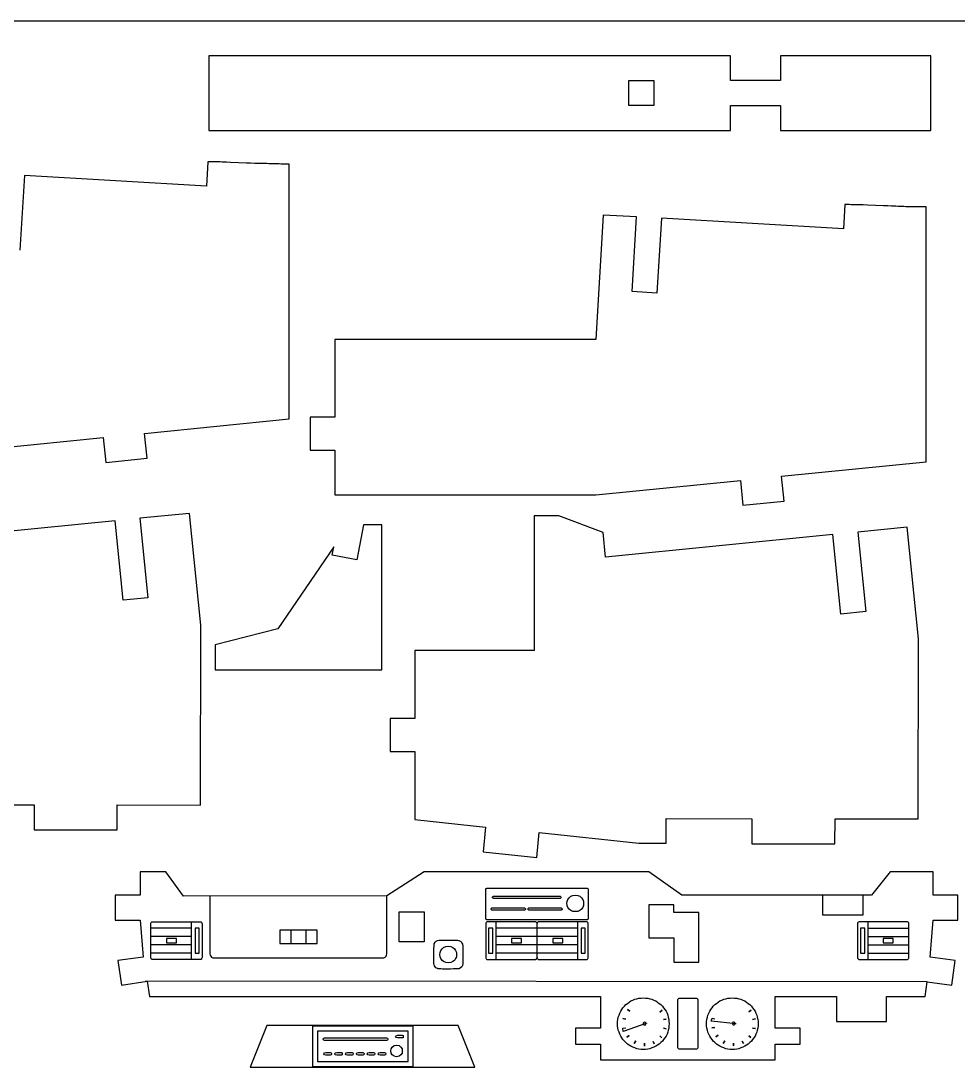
# Model space of a CAD drawing. Extents: x 11 to 591, y 39 to 419.
# Drawn here: x 410.3 to 506, y 122.1 to 229 of the extents above; entities that cross this region are included whole.
import ezdxf

# ---------------------------------------------------------------- set-up
doc = ezdxf.new("R2010")
doc.units = 0
doc.layers.get('0').update_dxf_attribs({"linetype": 'CONTINUOUS'})

msp = doc.modelspace()

# ---------------------------------------------------------------- linework, layer by layer
at = {"color": 5}
msp.add_line((11.215419, 228.955266), (591.140419, 228.955266), dxfattribs=at)
at = {"color": 3}
for p, q in [((482.765419, 225.405266), (429.465419, 225.405266)), ((429.465419, 225.405266), (429.465419, 217.755266)), ((482.765419, 222.855266), (482.765419, 225.405266)), ((487.865419, 225.405266), (487.865419, 222.855266)), ((503.215419, 225.405266), (487.865419, 225.405266)), ((503.215419, 217.755266), (503.215419, 225.405266)), ((487.865419, 222.855266), (482.765419, 222.855266)), ((482.765419, 217.755266), (482.765419, 220.305266)), ((482.765419, 220.305266), (487.865419, 220.305266)), ((487.865419, 220.305266), (487.865419, 217.755266)), ((429.465419, 217.755266), (482.765419, 217.755266)), ((487.865419, 217.755266), (503.215419, 217.755266)), ((429.365419, 214.580266), (429.215419, 212.080266)), ((429.590419, 214.580266), (429.365419, 214.580266)), ((429.790419, 214.580266), (429.590419, 214.580266)), ((429.990419, 214.555266), (429.790419, 214.580266)), ((430.190419, 214.555266), (429.990419, 214.555266)), ((430.415419, 214.555266), (430.190419, 214.555266)), ((430.615419, 214.555266), (430.415419, 214.555266)), ((430.815419, 214.530266), (430.615419, 214.555266)), ((431.240419, 214.530266), (430.815419, 214.530266)), ((431.665419, 214.505266), (431.240419, 214.530266)), ((433.315419, 214.430266), (431.665419, 214.505266)), ((433.715419, 214.430266), (433.315419, 214.430266)), ((434.140419, 214.405266), (433.715419, 214.430266)), ((434.340419, 214.405266), (434.140419, 214.405266)), ((434.565419, 214.405266), (434.340419, 214.405266)), ((434.765419, 214.380266), (434.565419, 214.405266)), ((434.965419, 214.380266), (434.765419, 214.380266)), ((435.190419, 214.380266), (434.965419, 214.380266)), ((435.390419, 214.380266), (435.190419, 214.380266)), ((435.590419, 214.355266), (435.390419, 214.380266)), ((435.790419, 214.355266), (435.590419, 214.355266)), ((436.015419, 214.355266), (435.790419, 214.355266)), ((436.215419, 214.355266), (436.015419, 214.355266)), ((436.415419, 214.355266), (436.215419, 214.355266)), ((436.640419, 214.355266), (436.415419, 214.355266)), ((436.840419, 214.330266), (436.640419, 214.355266)), ((437.040419, 214.330266), (436.840419, 214.330266)), ((437.265419, 214.330266), (437.040419, 214.330266)), ((437.465419, 214.330266), (437.265419, 214.330266)), ((437.665419, 214.330266), (437.465419, 214.330266)), ((437.665419, 188.305266), (437.665419, 214.330266)), ((410.615419, 213.180266), (410.140419, 205.530266)), ((429.215419, 212.080266), (410.615419, 213.180266)), ((494.440419, 210.205266), (494.290419, 207.705266)), ((494.665419, 210.205266), (494.440419, 210.205266)), ((494.865419, 210.205266), (494.665419, 210.205266)), ((495.065419, 210.180266), (494.865419, 210.205266)), ((495.290419, 210.180266), (495.065419, 210.180266)), ((495.490419, 210.180266), (495.290419, 210.180266)), ((495.690419, 210.180266), (495.490419, 210.180266)), ((495.915419, 210.155266), (495.690419, 210.180266)), ((496.315419, 210.155266), (495.915419, 210.155266)), ((496.740419, 210.130266), (496.315419, 210.155266)), ((498.390419, 210.055266), (496.740419, 210.130266)), ((498.815419, 210.055266), (498.390419, 210.055266)), ((499.215419, 210.030266), (498.815419, 210.055266)), ((499.440419, 210.030266), (499.215419, 210.030266)), ((499.640419, 210.030266), (499.440419, 210.030266)), ((499.840419, 210.005266), (499.640419, 210.030266)), ((500.040419, 210.005266), (499.840419, 210.005266)), ((500.265419, 210.005266), (500.040419, 210.005266)), ((500.465419, 210.005266), (500.265419, 210.005266)), ((500.665419, 209.980266), (500.465419, 210.005266)), ((500.890419, 209.980266), (500.665419, 209.980266)), ((501.090419, 209.980266), (500.890419, 209.980266)), ((501.290419, 209.980266), (501.090419, 209.980266)), ((501.515419, 209.980266), (501.290419, 209.980266)), ((501.715419, 209.980266), (501.515419, 209.980266)), ((501.915419, 209.955266), (501.715419, 209.980266)), ((502.115419, 209.955266), (501.915419, 209.955266)), ((502.340419, 209.955266), (502.115419, 209.955266)), ((502.540419, 209.955266), (502.340419, 209.955266)), ((502.740419, 209.955266), (502.540419, 209.955266)), ((502.740419, 183.930266), (502.740419, 209.955266)), ((469.740419, 209.130266), (468.990419, 196.430266)), ((473.140419, 208.955266), (469.740419, 209.130266)), ((472.690419, 201.305266), (473.140419, 208.955266)), ((475.715419, 208.805266), (475.215419, 201.155266)), ((494.290419, 207.705266), (475.715419, 208.805266)), ((475.215419, 201.155266), (472.690419, 201.305266)), ((468.990419, 196.430266), (442.340419, 196.430266)), ((442.340419, 196.430266), (442.340419, 188.480266)), ((422.890419, 186.830266), (437.665419, 188.305266)), ((442.340419, 188.480266), (439.790419, 188.480266)), ((439.790419, 188.480266), (439.790419, 185.105266)), ((403.890419, 184.930266), (418.665419, 186.405266)), ((418.665419, 186.405266), (418.940419, 183.855266)), ((423.140419, 184.280266), (422.890419, 186.830266)), ((439.790419, 185.105266), (442.340419, 185.105266)), ((442.340419, 185.105266), (442.340419, 180.555266)), ((418.940419, 183.855266), (423.140419, 184.280266)), ((487.965419, 182.455266), (502.740419, 183.930266)), ((468.990419, 180.555266), (483.765419, 182.030266)), ((483.765419, 182.030266), (484.015419, 179.480266)), ((488.240419, 179.905266), (487.965419, 182.455266)), ((442.340419, 180.555266), (468.990419, 180.555266)), ((484.015419, 179.480266), (488.240419, 179.905266)), ((427.490419, 178.655266), (422.415419, 178.155266)), ((428.640419, 167.255266), (427.490419, 178.655266)), ((419.890419, 177.905266), (396.665419, 175.580266)), ((420.690419, 169.780266), (419.890419, 177.905266)), ((422.415419, 178.155266), (423.215419, 170.030266)), ((445.240419, 177.480266), (444.590419, 173.905266)), ((447.115419, 177.480266), (445.240419, 177.480266)), ((447.115419, 162.680266), (447.115419, 177.480266)), ((465.214243, 178.423488), (462.689243, 178.423488)), ((462.689243, 178.423488), (462.689243, 164.648488)), ((469.739243, 176.698488), (465.214243, 178.423488)), ((469.989243, 174.173488), (469.739243, 176.698488)), ((493.214243, 176.498488), (469.989243, 174.173488)), ((494.014243, 168.373488), (493.214243, 176.498488)), ((500.814243, 177.248488), (495.764243, 176.748488)), ((495.764243, 176.748488), (496.564243, 168.623488)), ((501.964243, 165.848488), (500.814243, 177.248488)), ((442.240419, 175.230266), (436.490419, 166.880266)), ((442.065419, 174.380266), (442.240419, 175.230266)), ((444.590419, 173.905266), (442.065419, 174.380266)), ((423.215419, 170.030266), (420.690419, 169.780266)), ((496.564243, 168.623488), (494.014243, 168.373488)), ((428.590419, 148.855266), (428.640419, 167.255266)), ((436.490419, 166.880266), (430.115419, 165.230266)), ((501.939243, 147.448488), (501.964243, 165.848488)), ((430.115419, 165.230266), (430.115419, 162.680266)), ((462.689243, 164.648488), (450.514243, 164.648488)), ((450.514243, 164.648488), (450.514243, 157.723488)), ((430.115419, 162.680266), (447.115419, 162.680266)), ((450.514243, 157.723488), (447.964243, 157.723488)), ((447.964243, 157.723488), (447.964243, 154.323488)), ((447.964243, 154.323488), (450.514243, 154.323488)), ((450.514243, 154.323488), (450.514243, 147.398488)), ((402.815419, 148.930266), (411.590419, 148.880266)), ((411.590419, 148.880266), (411.590419, 146.330266)), ((420.090419, 146.330266), (420.090419, 148.880266)), ((420.090419, 148.880266), (428.590419, 148.855266)), ((476.164243, 144.973488), (476.164243, 147.498488)), ((476.164243, 147.498488), (484.939243, 147.473488)), ((484.939243, 147.473488), (484.914243, 144.923488)), ((450.514243, 147.398488), (457.714243, 146.623488)), ((457.714243, 146.623488), (457.464243, 144.098488)), ((493.414243, 144.898488), (493.439243, 147.448488)), ((493.439243, 147.448488), (501.939243, 147.448488)), ((411.590419, 146.330266), (420.090419, 146.330266)), ((462.964243, 143.498488), (463.214243, 146.048488)), ((463.214243, 146.048488), (473.389243, 144.973488)), ((473.389243, 144.973488), (476.164243, 144.973488)), ((484.914243, 144.923488), (493.414243, 144.898488)), ((457.464243, 144.098488), (462.964243, 143.498488)), ((425.065419, 142.055266), (422.440419, 142.055266)), ((422.440419, 142.055266), (422.440419, 139.655266)), ((426.865419, 139.555266), (425.065419, 142.055266)), ((451.465419, 142.055266), (447.640419, 139.580266)), ((474.415419, 142.055266), (451.465419, 142.055266)), ((477.790419, 139.680266), (474.415419, 142.055266)), ((499.065419, 142.055266), (497.165419, 139.680266)), ((503.440419, 142.055266), (499.065419, 142.055266)), ((503.440419, 139.655266), (503.440419, 142.055266)), ((422.440419, 139.655266), (419.890419, 139.655266)), ((419.890419, 139.655266), (419.890419, 137.105266)), ((447.640419, 139.580266), (426.865419, 139.555266)), ((497.165419, 139.680266), (477.790419, 139.680266)), ((505.990419, 139.655266), (503.440419, 139.655266)), ((505.990419, 137.105266), (505.990419, 139.655266)), ((419.890419, 137.105266), (422.440419, 137.105266)), ((422.440419, 137.105266), (422.740419, 133.330266)), ((503.165419, 133.330266), (503.440419, 137.105266)), ((503.440419, 137.105266), (505.990419, 137.105266)), ((422.740419, 133.330266), (420.165419, 133.005266)), ((420.165419, 133.005266), (420.515419, 130.455266)), ((505.690419, 133.005266), (503.165419, 133.330266)), ((505.365419, 130.455266), (505.690419, 133.005266)), ((420.515419, 130.455266), (423.140419, 130.880266)), ((423.140419, 130.880266), (423.390419, 129.305266)), ((502.640419, 129.305266), (502.840419, 130.805266)), ((502.840419, 130.805266), (505.365419, 130.455266)), ((423.390419, 129.305266), (469.465419, 129.305266)), ((469.465419, 129.305266), (469.465419, 126.080266)), ((487.315419, 126.080266), (487.315419, 129.305266)), ((487.315419, 129.305266), (493.590419, 129.305266)), ((493.590419, 129.305266), (493.590419, 126.755266)), ((498.690419, 126.755266), (498.690419, 129.305266)), ((498.690419, 129.305266), (502.640419, 129.305266)), ((493.590419, 126.755266), (498.690419, 126.755266)), ((469.465419, 126.080266), (466.915419, 126.080266)), ((466.915419, 126.080266), (466.915419, 124.455266)), ((489.865419, 126.080266), (487.315419, 126.080266)), ((489.865419, 124.455266), (489.865419, 126.080266)), ((466.915419, 124.455266), (469.465419, 124.455266)), ((469.465419, 124.455266), (469.465419, 122.855266)), ((487.315419, 122.855266), (487.315419, 124.455266)), ((487.315419, 124.455266), (489.865419, 124.455266)), ((469.465419, 122.855266), (487.315419, 122.855266))]:
    msp.add_line(p, q, dxfattribs=at)
at = {"color": 7}
for p, q in [((472.365419, 222.855266), (474.915419, 222.855266)), ((472.365419, 220.305266), (472.365419, 222.855266)), ((474.915419, 222.855266), (474.915419, 220.305266)), ((474.915419, 220.305266), (472.365419, 220.305266)), ((448.915419, 134.880266), (448.915419, 137.955266)), ((448.915419, 137.955266), (451.465419, 137.955266)), ((451.465419, 137.955266), (451.465419, 134.880266)), ((474.415419, 138.680266), (474.415419, 135.305266)), ((476.965419, 138.680266), (474.415419, 138.680266)), ((476.965419, 137.905266), (476.965419, 138.680266)), ((479.515419, 137.905266), (476.965419, 137.905266)), ((479.515419, 132.805266), (479.515419, 137.905266)), ((451.465419, 134.880266), (448.915419, 134.880266)), ((474.415419, 135.305266), (476.965419, 135.305266)), ((476.965419, 135.305266), (476.965419, 132.805266)), ((476.965419, 132.805266), (479.515419, 132.805266)), ((435.390419, 126.355266), (433.690419, 122.105266)), ((454.940419, 126.355266), (435.390419, 126.355266)), ((456.640419, 122.105266), (454.940419, 126.355266)), ((433.690419, 122.105266), (456.640419, 122.105266))]:
    msp.add_line(p, q, dxfattribs=at)
at = {"color": 1}
for p, q in [((457.740419, 140.280266), (457.765419, 140.330266)), ((457.740419, 140.255266), (457.740419, 140.280266)), ((457.740419, 137.280266), (457.740419, 140.255266)), ((457.765419, 140.330266), (457.815419, 140.355266)), ((457.815419, 140.355266), (457.840419, 140.380266)), ((457.840419, 140.380266), (457.890419, 140.380266)), ((457.890419, 140.380266), (468.065419, 140.380266)), ((468.065419, 140.380266), (468.115419, 140.380266)), ((468.115419, 140.380266), (468.165419, 140.355266)), ((468.165419, 140.355266), (468.190419, 140.330266)), ((468.190419, 140.330266), (468.215419, 140.280266)), ((468.215419, 140.280266), (468.215419, 140.255266)), ((468.215419, 140.255266), (468.215419, 137.280266)), ((429.565419, 139.555266), (429.565419, 133.680266)), ((447.640419, 133.680266), (447.640419, 139.555266)), ((458.440419, 139.480266), (458.465419, 139.505266)), ((458.440419, 139.455266), (458.440419, 139.480266)), ((458.440419, 139.405266), (458.440419, 139.455266)), ((458.465419, 139.380266), (458.440419, 139.405266)), ((458.465419, 139.505266), (458.490419, 139.530266)), ((458.490419, 139.355266), (458.465419, 139.380266)), ((458.490419, 139.530266), (458.515419, 139.555266)), ((458.515419, 139.330266), (458.490419, 139.355266)), ((458.515419, 139.555266), (458.540419, 139.555266)), ((458.540419, 139.330266), (458.515419, 139.330266)), ((458.540419, 139.555266), (465.290419, 139.555266)), ((465.290419, 139.330266), (458.540419, 139.330266)), ((465.290419, 139.555266), (465.340419, 139.555266)), ((465.340419, 139.330266), (465.290419, 139.330266)), ((465.340419, 139.555266), (465.365419, 139.530266)), ((465.365419, 139.355266), (465.340419, 139.330266)), ((465.365419, 139.530266), (465.390419, 139.505266)), ((465.390419, 139.380266), (465.365419, 139.355266)), ((465.390419, 139.505266), (465.415419, 139.480266)), ((465.415419, 139.405266), (465.390419, 139.380266)), ((465.415419, 139.480266), (465.415419, 139.455266)), ((465.415419, 139.455266), (465.415419, 139.405266)), ((466.040419, 138.830266), (466.065419, 139.030266)), ((466.065419, 139.030266), (466.140419, 139.230266)), ((466.140419, 139.230266), (466.265419, 139.405266)), ((466.265419, 139.405266), (466.440419, 139.555266)), ((466.440419, 139.555266), (466.640419, 139.630266)), ((466.640419, 139.630266), (466.890419, 139.680266)), ((466.890419, 139.680266), (467.165419, 139.630266)), ((467.165419, 139.630266), (467.365419, 139.555266)), ((467.365419, 139.555266), (467.540419, 139.405266)), ((467.540419, 139.405266), (467.665419, 139.230266)), ((467.665419, 139.230266), (467.715419, 139.030266)), ((467.715419, 139.030266), (467.740419, 138.830266)), ((492.140419, 139.680266), (492.140419, 137.655266)), ((496.315419, 137.655266), (496.315419, 139.680266)), ((458.290419, 138.280266), (458.315419, 138.305266)), ((458.290419, 138.230266), (458.290419, 138.280266)), ((458.290419, 138.205266), (458.290419, 138.230266)), ((458.315419, 138.180266), (458.290419, 138.205266)), ((458.315419, 138.305266), (458.340419, 138.330266)), ((458.340419, 138.155266), (458.315419, 138.180266)), ((458.340419, 138.330266), (458.365419, 138.355266)), ((458.365419, 138.130266), (458.340419, 138.155266)), ((458.365419, 138.355266), (458.415419, 138.355266)), ((458.415419, 138.130266), (458.365419, 138.130266)), ((458.415419, 138.355266), (461.665419, 138.355266)), ((461.665419, 138.130266), (458.415419, 138.130266)), ((461.665419, 138.355266), (461.715419, 138.355266)), ((461.715419, 138.130266), (461.665419, 138.130266)), ((461.715419, 138.355266), (461.740419, 138.330266)), ((461.740419, 138.155266), (461.715419, 138.130266)), ((461.740419, 138.330266), (461.765419, 138.305266)), ((461.765419, 138.180266), (461.740419, 138.155266)), ((461.765419, 138.305266), (461.790419, 138.280266)), ((461.790419, 138.205266), (461.765419, 138.180266)), ((461.790419, 138.280266), (461.790419, 138.230266)), ((461.790419, 138.230266), (461.790419, 138.205266)), ((462.065419, 138.280266), (462.090419, 138.305266)), ((462.065419, 138.230266), (462.065419, 138.280266)), ((462.065419, 138.205266), (462.065419, 138.230266)), ((462.090419, 138.180266), (462.065419, 138.205266)), ((462.090419, 138.305266), (462.115419, 138.330266)), ((462.115419, 138.155266), (462.090419, 138.180266)), ((462.115419, 138.330266), (462.140419, 138.355266)), ((462.140419, 138.130266), (462.115419, 138.155266)), ((462.140419, 138.355266), (462.165419, 138.355266)), ((462.165419, 138.130266), (462.140419, 138.130266)), ((462.165419, 138.355266), (465.440419, 138.355266)), ((465.440419, 138.130266), (462.165419, 138.130266)), ((465.440419, 138.355266), (465.465419, 138.355266)), ((465.465419, 138.130266), (465.440419, 138.130266)), ((465.465419, 138.355266), (465.490419, 138.330266)), ((465.490419, 138.155266), (465.465419, 138.130266)), ((465.490419, 138.330266), (465.515419, 138.305266)), ((465.515419, 138.180266), (465.490419, 138.155266)), ((465.515419, 138.305266), (465.540419, 138.280266)), ((465.540419, 138.205266), (465.515419, 138.180266)), ((465.540419, 138.280266), (465.540419, 138.230266)), ((465.540419, 138.230266), (465.540419, 138.205266)), ((466.065419, 138.605266), (466.040419, 138.830266)), ((466.140419, 138.405266), (466.065419, 138.605266)), ((466.265419, 138.230266), (466.140419, 138.405266)), ((466.440419, 138.105266), (466.265419, 138.230266)), ((466.640419, 138.005266), (466.440419, 138.105266)), ((466.890419, 137.980266), (466.640419, 138.005266)), ((467.165419, 138.005266), (466.890419, 137.980266)), ((467.365419, 138.105266), (467.165419, 138.005266)), ((467.540419, 138.230266), (467.365419, 138.105266)), ((467.665419, 138.405266), (467.540419, 138.230266)), ((467.715419, 138.605266), (467.665419, 138.405266)), ((467.740419, 138.830266), (467.715419, 138.605266)), ((423.515419, 136.755266), (423.540419, 136.805266)), ((423.540419, 136.805266), (423.565419, 136.855266)), ((423.565419, 136.855266), (423.590419, 136.905266)), ((423.590419, 136.905266), (423.640419, 136.930266)), ((423.640419, 136.930266), (423.690419, 136.930266)), ((423.690419, 136.930266), (428.590419, 136.930266)), ((427.690419, 133.105266), (427.690419, 136.930266)), ((428.590419, 136.930266), (428.640419, 136.930266)), ((428.640419, 136.930266), (428.690419, 136.905266)), ((428.690419, 136.905266), (428.715419, 136.855266)), ((428.715419, 136.855266), (428.740419, 136.805266)), ((428.740419, 136.805266), (428.765419, 136.755266)), ((457.740419, 137.255266), (457.740419, 137.280266)), ((457.765419, 137.205266), (457.740419, 137.255266)), ((457.765419, 136.805266), (457.740419, 136.755266)), ((457.815419, 137.180266), (457.765419, 137.205266)), ((457.790419, 136.855266), (457.765419, 136.805266)), ((457.815419, 136.905266), (457.790419, 136.855266)), ((457.840419, 137.155266), (457.815419, 137.180266)), ((457.865419, 136.930266), (457.815419, 136.905266)), ((457.890419, 137.155266), (457.840419, 137.155266)), ((457.915419, 136.930266), (457.865419, 136.930266)), ((468.065419, 137.155266), (457.890419, 137.155266)), ((462.815419, 136.930266), (457.915419, 136.930266)), ((458.815419, 133.105266), (458.815419, 136.930266)), ((462.865419, 136.930266), (462.815419, 136.930266)), ((462.915419, 136.905266), (462.865419, 136.930266)), ((462.940419, 136.855266), (462.915419, 136.905266)), ((462.965419, 136.805266), (462.940419, 136.855266)), ((462.990419, 136.755266), (462.965419, 136.805266)), ((463.015419, 136.855266), (462.990419, 136.805266)), ((462.990419, 136.805266), (462.990419, 136.755266)), ((463.065419, 136.905266), (463.015419, 136.855266)), ((463.115419, 136.930266), (463.065419, 136.905266)), ((463.165419, 136.930266), (463.115419, 136.930266)), ((468.040419, 136.930266), (463.165419, 136.930266)), ((467.140419, 133.105266), (467.140419, 136.930266)), ((468.090419, 136.930266), (468.040419, 136.930266)), ((468.115419, 137.155266), (468.065419, 137.155266)), ((468.140419, 136.905266), (468.090419, 136.930266)), ((468.165419, 137.180266), (468.115419, 137.155266)), ((468.190419, 136.855266), (468.140419, 136.905266)), ((468.190419, 137.205266), (468.165419, 137.180266)), ((468.215419, 137.255266), (468.190419, 137.205266)), ((468.215419, 136.805266), (468.190419, 136.855266)), ((468.215419, 137.280266), (468.215419, 137.255266)), ((468.215419, 136.755266), (468.215419, 136.805266)), ((492.140419, 137.655266), (496.315419, 137.655266)), ((495.765419, 136.855266), (495.740419, 136.805266)), ((495.740419, 136.805266), (495.740419, 136.755266)), ((495.815419, 136.905266), (495.765419, 136.855266)), ((495.865419, 136.930266), (495.815419, 136.905266)), ((495.915419, 136.930266), (495.865419, 136.930266)), ((500.790419, 136.930266), (495.915419, 136.930266)), ((496.815419, 133.105266), (496.815419, 136.930266)), ((500.840419, 136.930266), (500.790419, 136.930266)), ((500.890419, 136.905266), (500.840419, 136.930266)), ((500.940419, 136.855266), (500.890419, 136.905266)), ((500.965419, 136.805266), (500.940419, 136.855266)), ((500.965419, 136.755266), (500.965419, 136.805266)), ((423.515419, 133.280266), (423.515419, 136.755266)), ((427.690419, 136.305266), (423.590419, 136.305266)), ((428.465419, 136.305266), (428.040419, 136.305266)), ((428.040419, 136.305266), (428.040419, 133.755266)), ((428.465419, 133.755266), (428.465419, 136.305266)), ((428.765419, 136.755266), (428.765419, 133.280266)), ((440.515419, 136.080266), (436.690419, 136.080266)), ((436.690419, 136.080266), (436.690419, 134.730266)), ((439.390419, 136.080266), (437.815419, 136.080266)), ((437.815419, 136.080266), (437.815419, 134.730266)), ((439.390419, 134.730266), (439.390419, 136.080266)), ((440.515419, 134.730266), (440.515419, 136.080266)), ((457.740419, 136.755266), (457.740419, 133.280266)), ((458.465419, 136.305266), (458.040419, 136.305266)), ((458.040419, 136.305266), (458.040419, 133.755266)), ((458.465419, 133.755266), (458.465419, 136.305266)), ((467.140419, 136.305266), (458.890419, 136.305266)), ((462.990419, 133.280266), (462.990419, 136.755266)), ((467.915419, 136.305266), (467.490419, 136.305266)), ((467.490419, 136.305266), (467.490419, 133.755266)), ((467.915419, 133.755266), (467.915419, 136.305266)), ((468.215419, 133.280266), (468.215419, 136.755266)), ((495.740419, 136.755266), (495.740419, 133.280266)), ((496.465419, 136.305266), (496.040419, 136.305266)), ((496.040419, 136.305266), (496.040419, 133.755266)), ((496.465419, 133.755266), (496.465419, 136.305266)), ((496.815419, 136.305266), (500.915419, 136.305266)), ((500.965419, 133.280266), (500.965419, 136.755266)), ((427.690419, 135.455266), (423.590419, 135.455266)), ((426.140419, 135.230266), (425.115419, 135.230266)), ((425.115419, 135.230266), (425.115419, 134.805266)), ((425.115419, 134.805266), (426.140419, 134.805266)), ((426.140419, 134.805266), (426.140419, 135.230266)), ((436.690419, 134.730266), (440.515419, 134.730266)), ((437.815419, 134.730266), (439.390419, 134.730266)), ((452.465419, 134.530266), (452.490419, 134.705266)), ((452.490419, 134.705266), (452.565419, 134.855266)), ((452.565419, 134.855266), (452.665419, 134.955266)), ((452.665419, 134.955266), (452.815419, 135.030266)), ((452.815419, 135.030266), (452.990419, 135.080266)), ((452.990419, 135.080266), (453.365419, 135.080266)), ((453.365419, 135.080266), (453.715419, 135.080266)), ((453.715419, 135.080266), (454.015419, 135.080266)), ((454.015419, 135.080266), (454.265419, 135.080266)), ((454.265419, 135.080266), (454.490419, 135.080266)), ((454.490419, 135.080266), (454.690419, 135.080266)), ((454.690419, 135.080266), (454.865419, 135.055266)), ((454.865419, 135.055266), (454.990419, 135.030266)), ((454.990419, 135.030266), (455.115419, 134.980266)), ((455.115419, 134.980266), (455.215419, 134.930266)), ((455.215419, 134.930266), (455.265419, 134.855266)), ((455.265419, 134.855266), (455.315419, 134.755266)), ((455.315419, 134.755266), (455.365419, 134.655266)), ((455.365419, 134.655266), (455.390419, 134.505266)), ((467.140419, 135.455266), (458.890419, 135.455266)), ((461.390419, 135.230266), (460.365419, 135.230266)), ((460.365419, 135.230266), (460.365419, 134.805266)), ((460.365419, 134.805266), (461.390419, 134.805266)), ((461.390419, 134.805266), (461.390419, 135.230266)), ((465.615419, 135.230266), (464.590419, 135.230266)), ((464.590419, 135.230266), (464.590419, 134.805266)), ((464.590419, 134.805266), (465.615419, 134.805266)), ((465.615419, 134.805266), (465.615419, 135.230266)), ((496.815419, 135.455266), (500.915419, 135.455266)), ((499.365419, 135.230266), (498.340419, 135.230266)), ((498.340419, 135.230266), (498.340419, 134.805266)), ((498.340419, 134.805266), (499.365419, 134.805266)), ((499.365419, 134.805266), (499.365419, 135.230266)), ((427.690419, 134.605266), (423.590419, 134.605266)), ((427.690419, 133.755266), (423.590419, 133.755266)), ((428.040419, 133.755266), (428.465419, 133.755266)), ((429.565419, 133.680266), (429.590419, 133.530266)), ((447.615419, 133.530266), (447.640419, 133.680266)), ((452.440419, 134.155266), (452.465419, 134.530266)), ((452.440419, 133.830266), (452.440419, 134.155266)), ((452.440419, 133.530266), (452.440419, 133.830266)), ((453.065419, 133.605266), (453.090419, 133.805266)), ((453.090419, 133.380266), (453.065419, 133.605266)), ((453.090419, 133.805266), (453.165419, 134.005266)), ((453.165419, 134.005266), (453.290419, 134.180266)), ((453.290419, 134.180266), (453.440419, 134.330266)), ((453.440419, 134.330266), (453.665419, 134.405266)), ((453.665419, 134.405266), (453.915419, 134.455266)), ((453.915419, 134.455266), (454.190419, 134.405266)), ((454.190419, 134.405266), (454.390419, 134.330266)), ((454.390419, 134.330266), (454.565419, 134.180266)), ((454.565419, 134.180266), (454.665419, 134.005266)), ((454.665419, 134.005266), (454.740419, 133.805266)), ((454.740419, 133.805266), (454.765419, 133.605266)), ((454.765419, 133.605266), (454.740419, 133.380266)), ((455.390419, 134.505266), (455.390419, 134.330266)), ((455.390419, 134.330266), (455.415419, 134.155266)), ((455.415419, 133.930266), (455.390419, 133.655266)), ((455.390419, 133.655266), (455.390419, 133.355266)), ((455.415419, 134.155266), (455.415419, 133.930266)), ((458.040419, 133.755266), (458.465419, 133.755266)), ((467.140419, 134.605266), (458.890419, 134.605266)), ((467.140419, 133.755266), (458.890419, 133.755266)), ((467.490419, 133.755266), (467.915419, 133.755266)), ((496.040419, 133.755266), (496.465419, 133.755266)), ((496.815419, 134.605266), (500.915419, 134.605266)), ((496.815419, 133.755266), (500.915419, 133.755266)), ((423.540419, 133.230266), (423.515419, 133.280266)), ((423.565419, 133.180266), (423.540419, 133.230266)), ((423.590419, 133.130266), (423.565419, 133.180266)), ((423.640419, 133.105266), (423.590419, 133.130266)), ((423.690419, 133.105266), (423.640419, 133.105266)), ((428.590419, 133.105266), (423.690419, 133.105266)), ((428.640419, 133.105266), (428.590419, 133.105266)), ((428.690419, 133.130266), (428.640419, 133.105266)), ((428.715419, 133.180266), (428.690419, 133.130266)), ((428.740419, 133.230266), (428.715419, 133.180266)), ((428.765419, 133.280266), (428.740419, 133.230266)), ((429.590419, 133.530266), (429.665419, 133.430266)), ((429.665419, 133.430266), (429.740419, 133.330266)), ((429.740419, 133.330266), (429.865419, 133.255266)), ((429.865419, 133.255266), (429.990419, 133.255266)), ((429.990419, 133.255266), (447.215419, 133.255266)), ((447.215419, 133.255266), (447.340419, 133.255266)), ((447.340419, 133.255266), (447.465419, 133.330266)), ((447.465419, 133.330266), (447.565419, 133.430266)), ((447.565419, 133.430266), (447.615419, 133.530266)), ((452.440419, 133.280266), (452.440419, 133.530266)), ((452.440419, 133.055266), (452.440419, 133.280266)), ((452.440419, 132.855266), (452.440419, 133.055266)), ((452.440419, 132.680266), (452.440419, 132.855266)), ((452.465419, 132.555266), (452.440419, 132.680266)), ((452.515419, 132.430266), (452.465419, 132.555266)), ((453.165419, 133.180266), (453.090419, 133.380266)), ((453.290419, 133.005266), (453.165419, 133.180266)), ((453.440419, 132.880266), (453.290419, 133.005266)), ((453.665419, 132.780266), (453.440419, 132.880266)), ((453.915419, 132.755266), (453.665419, 132.780266)), ((454.190419, 132.780266), (453.915419, 132.755266)), ((454.390419, 132.880266), (454.190419, 132.780266)), ((454.565419, 133.005266), (454.390419, 132.880266)), ((454.665419, 133.180266), (454.565419, 133.005266)), ((454.740419, 133.380266), (454.665419, 133.180266)), ((455.390419, 132.655266), (455.365419, 132.480266)), ((455.390419, 133.355266), (455.390419, 133.030266)), ((455.390419, 133.030266), (455.390419, 132.655266)), ((457.740419, 133.280266), (457.765419, 133.230266)), ((457.765419, 133.230266), (457.790419, 133.180266)), ((457.790419, 133.180266), (457.815419, 133.130266)), ((457.815419, 133.130266), (457.865419, 133.105266)), ((457.865419, 133.105266), (457.915419, 133.105266)), ((457.915419, 133.105266), (462.815419, 133.105266)), ((462.815419, 133.105266), (462.865419, 133.105266)), ((462.865419, 133.105266), (462.915419, 133.130266)), ((462.915419, 133.130266), (462.940419, 133.180266)), ((462.940419, 133.180266), (462.965419, 133.230266)), ((462.965419, 133.230266), (462.990419, 133.280266)), ((462.990419, 133.280266), (462.990419, 133.230266)), ((462.990419, 133.230266), (463.015419, 133.180266)), ((463.015419, 133.180266), (463.065419, 133.130266)), ((463.065419, 133.130266), (463.115419, 133.105266)), ((463.115419, 133.105266), (463.165419, 133.105266)), ((463.165419, 133.105266), (468.040419, 133.105266)), ((468.040419, 133.105266), (468.090419, 133.105266)), ((468.090419, 133.105266), (468.140419, 133.130266)), ((468.140419, 133.130266), (468.190419, 133.180266)), ((468.190419, 133.180266), (468.215419, 133.230266)), ((468.215419, 133.230266), (468.215419, 133.280266)), ((495.740419, 133.280266), (495.740419, 133.230266)), ((495.740419, 133.230266), (495.765419, 133.180266)), ((495.765419, 133.180266), (495.815419, 133.130266)), ((495.815419, 133.130266), (495.865419, 133.105266)), ((495.865419, 133.105266), (495.915419, 133.105266)), ((495.915419, 133.105266), (500.790419, 133.105266)), ((500.790419, 133.105266), (500.840419, 133.105266)), ((500.840419, 133.105266), (500.890419, 133.130266)), ((500.890419, 133.130266), (500.940419, 133.180266)), ((500.940419, 133.180266), (500.965419, 133.230266)), ((500.965419, 133.230266), (500.965419, 133.280266)), ((452.565419, 132.330266), (452.515419, 132.430266)), ((452.640419, 132.255266), (452.565419, 132.330266)), ((452.740419, 132.205266), (452.640419, 132.255266)), ((452.840419, 132.155266), (452.740419, 132.205266)), ((452.990419, 132.130266), (452.840419, 132.155266)), ((453.140419, 132.130266), (452.990419, 132.130266)), ((453.340419, 132.105266), (453.140419, 132.130266)), ((453.565419, 132.105266), (453.340419, 132.105266)), ((453.840419, 132.105266), (453.565419, 132.105266)), ((454.140419, 132.105266), (453.840419, 132.105266)), ((454.465419, 132.130266), (454.140419, 132.105266)), ((454.840419, 132.130266), (454.465419, 132.130266)), ((455.015419, 132.155266), (454.840419, 132.130266)), ((455.165419, 132.230266), (455.015419, 132.155266)), ((455.290419, 132.330266), (455.165419, 132.230266)), ((455.365419, 132.480266), (455.290419, 132.330266)), ((502.840419, 130.805266), (422.965419, 130.880266)), ((471.765419, 128.155266), (471.915419, 128.330266)), ((471.915419, 128.330266), (472.065419, 128.480266)), ((472.065419, 128.480266), (472.215419, 128.605266)), ((472.215419, 128.605266), (472.390419, 128.730266)), ((472.390419, 128.730266), (472.565419, 128.855266)), ((472.565419, 128.855266), (472.765419, 128.955266)), ((472.765419, 128.955266), (472.965419, 129.030266)), ((472.965419, 129.030266), (473.190419, 129.080266)), ((473.190419, 129.080266), (473.390419, 129.130266)), ((473.390419, 129.130266), (473.615419, 129.155266)), ((473.615419, 129.155266), (473.840419, 129.180266)), ((473.840419, 129.180266), (474.065419, 129.155266)), ((474.065419, 129.155266), (474.290419, 129.130266)), ((474.290419, 129.130266), (474.515419, 129.080266)), ((474.515419, 129.080266), (474.715419, 129.030266)), ((474.715419, 129.030266), (474.915419, 128.955266)), ((474.915419, 128.955266), (475.115419, 128.855266)), ((475.115419, 128.855266), (475.290419, 128.730266)), ((475.290419, 128.730266), (475.465419, 128.605266)), ((475.465419, 128.605266), (475.640419, 128.480266)), ((475.640419, 128.480266), (475.790419, 128.330266)), ((475.790419, 128.330266), (475.915419, 128.155266)), ((477.365419, 129.005266), (477.390419, 129.055266)), ((477.365419, 128.930266), (477.365419, 129.005266)), ((477.365419, 124.130266), (477.365419, 128.930266)), ((477.390419, 129.055266), (477.440419, 129.105266)), ((477.440419, 129.105266), (477.490419, 129.130266)), ((477.490419, 129.130266), (477.565419, 129.155266)), ((477.565419, 129.155266), (479.215419, 129.155266)), ((479.215419, 129.155266), (479.290419, 129.130266)), ((479.290419, 129.130266), (479.340419, 129.105266)), ((479.340419, 129.105266), (479.390419, 129.055266)), ((479.390419, 129.055266), (479.415419, 129.005266)), ((479.415419, 129.005266), (479.415419, 128.930266)), ((479.415419, 128.930266), (479.415419, 124.130266)), ((480.865419, 128.155266), (480.990419, 128.330266)), ((480.990419, 128.330266), (481.165419, 128.480266)), ((481.165419, 128.480266), (481.315419, 128.605266)), ((481.315419, 128.605266), (481.490419, 128.730266)), ((481.490419, 128.730266), (481.665419, 128.855266)), ((481.665419, 128.855266), (481.865419, 128.955266)), ((481.865419, 128.955266), (482.065419, 129.030266)), ((482.065419, 129.030266), (482.265419, 129.080266)), ((482.265419, 129.080266), (482.490419, 129.130266)), ((482.490419, 129.130266), (482.715419, 129.155266)), ((482.715419, 129.155266), (482.940419, 129.180266)), ((482.940419, 129.180266), (483.165419, 129.155266)), ((483.165419, 129.155266), (483.390419, 129.130266)), ((483.390419, 129.130266), (483.615419, 129.080266)), ((483.615419, 129.080266), (483.815419, 129.030266)), ((483.815419, 129.030266), (484.015419, 128.955266)), ((484.015419, 128.955266), (484.215419, 128.855266)), ((484.215419, 128.855266), (484.390419, 128.730266)), ((484.390419, 128.730266), (484.565419, 128.605266)), ((484.565419, 128.605266), (484.740419, 128.480266)), ((484.740419, 128.480266), (484.890419, 128.330266)), ((484.890419, 128.330266), (485.015419, 128.155266)), ((471.240419, 126.980266), (471.290419, 127.205266)), ((471.290419, 127.205266), (471.365419, 127.405266)), ((471.365419, 127.405266), (471.440419, 127.605266)), ((471.440419, 127.605266), (471.540419, 127.805266)), ((471.540419, 127.805266), (471.640419, 127.980266)), ((471.640419, 127.980266), (471.765419, 128.155266)), ((472.465419, 127.805266), (472.240419, 127.980266)), ((472.240419, 127.980266), (472.465419, 127.805266)), ((475.540419, 127.730266), (475.765419, 127.930266)), ((475.765419, 127.930266), (475.540419, 127.730266)), ((475.915419, 128.155266), (476.040419, 127.980266)), ((476.040419, 127.980266), (476.165419, 127.805266)), ((476.165419, 127.805266), (476.265419, 127.605266)), ((476.265419, 127.605266), (476.340419, 127.405266)), ((476.340419, 127.405266), (476.390419, 127.205266)), ((476.390419, 127.205266), (476.440419, 126.980266)), ((480.340419, 126.980266), (480.390419, 127.205266)), ((480.390419, 127.205266), (480.440419, 127.405266)), ((480.440419, 127.405266), (480.540419, 127.605266)), ((480.540419, 127.605266), (480.640419, 127.805266)), ((480.640419, 127.805266), (480.740419, 127.980266)), ((480.740419, 127.980266), (480.865419, 128.155266)), ((484.640419, 127.755266), (484.865419, 127.930266)), ((484.865419, 127.930266), (484.640419, 127.755266)), ((485.015419, 128.155266), (485.140419, 127.980266)), ((485.140419, 127.980266), (485.265419, 127.805266)), ((485.265419, 127.805266), (485.340419, 127.605266)), ((485.340419, 127.605266), (485.440419, 127.405266)), ((485.440419, 127.405266), (485.490419, 127.205266)), ((485.490419, 127.205266), (485.540419, 126.980266)), ((450.315419, 126.280266), (440.040419, 126.280266)), ((440.040419, 126.280266), (440.040419, 122.180266)), ((450.315419, 122.180266), (450.315419, 126.280266)), ((471.215419, 126.755266), (471.240419, 126.980266)), ((471.215419, 126.530266), (471.215419, 126.755266)), ((471.215419, 126.305266), (471.215419, 126.530266)), ((471.240419, 126.080266), (471.215419, 126.305266)), ((471.740419, 126.080266), (472.040419, 126.130266)), ((472.065419, 127.005266), (471.765419, 127.080266)), ((471.765419, 127.080266), (472.065419, 127.005266)), ((474.190419, 126.605266), (471.790419, 125.755266)), ((473.890419, 126.655266), (473.840419, 126.580266)), ((473.840419, 126.580266), (473.840419, 126.480266)), ((473.840419, 126.480266), (473.890419, 126.405266)), ((473.965419, 126.680266), (473.890419, 126.655266)), ((473.890419, 126.405266), (473.965419, 126.380266)), ((474.065419, 126.655266), (473.965419, 126.680266)), ((473.965419, 126.380266), (474.065419, 126.405266)), ((474.115419, 126.580266), (474.065419, 126.655266)), ((474.065419, 126.405266), (474.115419, 126.480266)), ((474.115419, 126.480266), (474.115419, 126.580266)), ((475.915419, 126.955266), (476.190419, 127.005266)), ((476.190419, 127.005266), (475.915419, 126.955266)), ((476.440419, 126.980266), (476.465419, 126.755266)), ((476.465419, 126.305266), (476.440419, 126.080266)), ((476.465419, 126.755266), (476.490419, 126.530266)), ((476.490419, 126.530266), (476.465419, 126.305266)), ((480.315419, 126.755266), (480.340419, 126.980266)), ((480.315419, 126.530266), (480.315419, 126.755266)), ((480.315419, 126.305266), (480.315419, 126.530266)), ((480.340419, 126.080266), (480.315419, 126.305266)), ((480.790419, 126.805266), (480.865419, 127.105266)), ((483.315419, 126.505266), (480.790419, 126.805266)), ((481.140419, 126.155266), (480.840419, 126.105266)), ((480.840419, 126.105266), (481.140419, 126.155266)), ((480.865419, 127.105266), (481.165419, 127.030266)), ((482.965419, 126.655266), (482.940419, 126.555266)), ((482.940419, 126.555266), (482.940419, 126.480266)), ((482.940419, 126.480266), (483.015419, 126.405266)), ((483.040419, 126.680266), (482.965419, 126.655266)), ((483.015419, 126.405266), (483.115419, 126.405266)), ((483.140419, 126.680266), (483.040419, 126.680266)), ((483.115419, 126.405266), (483.190419, 126.455266)), ((483.215419, 126.605266), (483.140419, 126.680266)), ((483.190419, 126.455266), (483.215419, 126.530266)), ((483.215419, 126.530266), (483.215419, 126.605266)), ((485.015419, 126.980266), (485.290419, 127.030266)), ((485.290419, 127.030266), (485.015419, 126.980266)), ((485.540419, 126.980266), (485.565419, 126.755266)), ((485.565419, 126.305266), (485.540419, 126.080266)), ((485.565419, 126.755266), (485.590419, 126.530266)), ((485.590419, 126.530266), (485.565419, 126.305266)), ((449.815419, 125.780266), (440.540419, 125.780266)), ((440.540419, 125.780266), (440.540419, 122.680266)), ((441.140419, 125.005266), (441.190419, 125.055266)), ((441.190419, 125.055266), (441.265419, 125.080266)), ((441.265419, 125.080266), (447.615419, 125.080266)), ((447.615419, 125.080266), (447.715419, 125.055266)), ((447.715419, 125.055266), (447.740419, 125.005266)), ((448.540419, 125.230266), (448.590419, 125.305266)), ((448.590419, 125.130266), (448.540419, 125.230266)), ((448.590419, 125.305266), (448.740419, 125.355266)), ((448.740419, 125.080266), (448.590419, 125.130266)), ((448.740419, 125.355266), (448.915419, 125.355266)), ((448.915419, 125.080266), (448.740419, 125.080266)), ((448.915419, 125.355266), (449.065419, 125.355266)), ((449.065419, 125.080266), (448.915419, 125.080266)), ((449.065419, 125.355266), (449.190419, 125.355266)), ((449.190419, 125.080266), (449.065419, 125.080266)), ((449.190419, 125.355266), (449.290419, 125.330266)), ((449.290419, 125.105266), (449.190419, 125.080266)), ((449.290419, 125.330266), (449.315419, 125.255266)), ((449.315419, 125.180266), (449.290419, 125.105266)), ((449.315419, 125.255266), (449.315419, 125.180266)), ((449.815419, 122.680266), (449.815419, 125.780266)), ((471.290419, 125.880266), (471.240419, 126.080266)), ((471.365419, 125.655266), (471.290419, 125.880266)), ((471.440419, 125.455266), (471.365419, 125.655266)), ((471.540419, 125.255266), (471.440419, 125.455266)), ((471.640419, 125.080266), (471.540419, 125.255266)), ((471.765419, 124.905266), (471.640419, 125.080266)), ((471.790419, 125.755266), (471.740419, 126.080266)), ((472.390419, 125.330266), (472.165419, 125.155266)), ((472.165419, 125.155266), (472.390419, 125.330266)), ((475.515419, 125.280266), (475.740419, 125.105266)), ((475.740419, 125.105266), (475.515419, 125.280266)), ((475.890419, 126.080266), (476.190419, 126.005266)), ((476.190419, 126.005266), (475.890419, 126.080266)), ((476.040419, 125.080266), (475.915419, 124.905266)), ((476.165419, 125.255266), (476.040419, 125.080266)), ((476.265419, 125.455266), (476.165419, 125.255266)), ((476.340419, 125.655266), (476.265419, 125.455266)), ((476.390419, 125.880266), (476.340419, 125.655266)), ((476.440419, 126.080266), (476.390419, 125.880266)), ((480.390419, 125.880266), (480.340419, 126.080266)), ((480.440419, 125.655266), (480.390419, 125.880266)), ((480.540419, 125.455266), (480.440419, 125.655266)), ((480.640419, 125.255266), (480.540419, 125.455266)), ((480.740419, 125.080266), (480.640419, 125.255266)), ((480.865419, 124.905266), (480.740419, 125.080266)), ((481.490419, 125.355266), (481.265419, 125.180266)), ((481.265419, 125.180266), (481.490419, 125.355266)), ((484.615419, 125.305266), (484.840419, 125.130266)), ((484.840419, 125.130266), (484.615419, 125.305266)), ((484.990419, 126.080266), (485.290419, 126.030266)), ((485.290419, 126.030266), (484.990419, 126.080266)), ((485.140419, 125.080266), (485.015419, 124.905266)), ((485.265419, 125.255266), (485.140419, 125.080266)), ((485.340419, 125.455266), (485.265419, 125.255266)), ((485.440419, 125.655266), (485.340419, 125.455266)), ((485.490419, 125.880266), (485.440419, 125.655266)), ((485.540419, 126.080266), (485.490419, 125.880266)), ((441.140419, 124.905266), (441.140419, 125.005266)), ((441.190419, 124.855266), (441.140419, 124.905266)), ((441.265419, 124.830266), (441.190419, 124.855266)), ((447.615419, 124.830266), (441.265419, 124.830266)), ((447.715419, 124.855266), (447.615419, 124.830266)), ((447.740419, 124.905266), (447.715419, 124.855266)), ((447.740419, 125.005266), (447.740419, 124.905266)), ((448.040419, 123.755266), (448.090419, 123.980266)), ((448.090419, 123.980266), (448.190419, 124.155266)), ((448.190419, 124.155266), (448.390419, 124.305266)), ((448.390419, 124.305266), (448.640419, 124.355266)), ((448.640419, 124.355266), (448.890419, 124.305266)), ((448.890419, 124.305266), (449.065419, 124.155266)), ((449.065419, 124.155266), (449.190419, 123.980266)), ((449.190419, 123.980266), (449.215419, 123.755266)), ((471.915419, 124.755266), (471.765419, 124.905266)), ((472.065419, 124.605266), (471.915419, 124.755266)), ((472.215419, 124.455266), (472.065419, 124.605266)), ((472.390419, 124.330266), (472.215419, 124.455266)), ((472.565419, 124.230266), (472.390419, 124.330266)), ((472.765419, 124.130266), (472.565419, 124.230266)), ((472.965419, 124.055266), (472.765419, 124.130266)), ((473.065419, 124.780266), (472.915419, 124.505266)), ((472.915419, 124.505266), (473.065419, 124.780266)), ((473.190419, 123.980266), (472.965419, 124.055266)), ((473.390419, 123.930266), (473.190419, 123.980266)), ((473.965419, 124.555266), (473.965419, 124.255266)), ((473.965419, 124.255266), (473.965419, 124.555266)), ((474.515419, 123.980266), (474.290419, 123.930266)), ((474.715419, 124.055266), (474.515419, 123.980266)), ((474.915419, 124.130266), (474.715419, 124.055266)), ((474.840419, 124.730266), (474.965419, 124.480266)), ((474.965419, 124.480266), (474.840419, 124.730266)), ((475.115419, 124.230266), (474.915419, 124.130266)), ((475.290419, 124.330266), (475.115419, 124.230266)), ((475.465419, 124.455266), (475.290419, 124.330266)), ((475.640419, 124.605266), (475.465419, 124.455266)), ((475.790419, 124.755266), (475.640419, 124.605266)), ((475.915419, 124.905266), (475.790419, 124.755266)), ((477.365419, 124.080266), (477.365419, 124.130266)), ((477.390419, 124.005266), (477.365419, 124.080266)), ((477.440419, 123.980266), (477.390419, 124.005266)), ((477.490419, 123.930266), (477.440419, 123.980266)), ((479.340419, 123.980266), (479.290419, 123.930266)), ((479.390419, 124.005266), (479.340419, 123.980266)), ((479.415419, 124.080266), (479.390419, 124.005266)), ((479.415419, 124.130266), (479.415419, 124.080266)), ((480.990419, 124.755266), (480.865419, 124.905266)), ((481.165419, 124.605266), (480.990419, 124.755266)), ((481.315419, 124.455266), (481.165419, 124.605266)), ((481.490419, 124.330266), (481.315419, 124.455266)), ((481.665419, 124.230266), (481.490419, 124.330266)), ((481.865419, 124.130266), (481.665419, 124.230266)), ((482.065419, 124.055266), (481.865419, 124.130266)), ((482.165419, 124.780266), (482.015419, 124.530266)), ((482.015419, 124.530266), (482.165419, 124.780266)), ((482.265419, 123.980266), (482.065419, 124.055266)), ((482.490419, 123.930266), (482.265419, 123.980266)), ((483.065419, 124.555266), (483.065419, 124.280266)), ((483.065419, 124.280266), (483.065419, 124.555266)), ((483.615419, 123.980266), (483.390419, 123.930266)), ((483.815419, 124.055266), (483.615419, 123.980266)), ((484.015419, 124.130266), (483.815419, 124.055266)), ((483.940419, 124.755266), (484.065419, 124.505266)), ((484.065419, 124.505266), (483.940419, 124.755266)), ((484.215419, 124.230266), (484.015419, 124.130266)), ((484.390419, 124.330266), (484.215419, 124.230266)), ((484.565419, 124.455266), (484.390419, 124.330266)), ((484.740419, 124.605266), (484.565419, 124.455266)), ((484.890419, 124.755266), (484.740419, 124.605266)), ((485.015419, 124.905266), (484.890419, 124.755266)), ((441.215419, 123.455266), (441.265419, 123.555266)), ((441.265419, 123.355266), (441.215419, 123.455266)), ((441.265419, 123.555266), (441.390419, 123.605266)), ((441.390419, 123.330266), (441.265419, 123.355266)), ((441.390419, 123.605266), (441.590419, 123.605266)), ((441.590419, 123.305266), (441.390419, 123.330266)), ((441.590419, 123.605266), (441.740419, 123.605266)), ((441.740419, 123.330266), (441.590419, 123.305266)), ((441.740419, 123.605266), (441.865419, 123.580266)), ((441.865419, 123.330266), (441.740419, 123.330266)), ((441.865419, 123.580266), (441.965419, 123.555266)), ((441.965419, 123.355266), (441.865419, 123.330266)), ((441.965419, 123.555266), (441.990419, 123.505266)), ((441.990419, 123.430266), (441.965419, 123.355266)), ((441.990419, 123.505266), (441.990419, 123.430266)), ((442.315419, 123.455266), (442.365419, 123.555266)), ((442.365419, 123.355266), (442.315419, 123.455266)), ((442.365419, 123.555266), (442.515419, 123.605266)), ((442.515419, 123.330266), (442.365419, 123.355266)), ((442.515419, 123.605266), (442.690419, 123.605266)), ((442.690419, 123.305266), (442.515419, 123.330266)), ((442.690419, 123.605266), (442.865419, 123.605266)), ((442.865419, 123.330266), (442.690419, 123.305266)), ((442.865419, 123.605266), (442.990419, 123.580266)), ((442.990419, 123.330266), (442.865419, 123.330266)), ((442.990419, 123.580266), (443.065419, 123.555266)), ((443.065419, 123.355266), (442.990419, 123.330266)), ((443.065419, 123.555266), (443.090419, 123.505266)), ((443.090419, 123.430266), (443.065419, 123.355266)), ((443.090419, 123.505266), (443.090419, 123.430266)), ((443.415419, 123.455266), (443.490419, 123.555266)), ((443.490419, 123.355266), (443.415419, 123.455266)), ((443.490419, 123.555266), (443.615419, 123.605266)), ((443.615419, 123.330266), (443.490419, 123.355266)), ((443.615419, 123.605266), (443.790419, 123.605266)), ((443.790419, 123.305266), (443.615419, 123.330266)), ((443.790419, 123.605266), (443.965419, 123.605266)), ((443.965419, 123.330266), (443.790419, 123.305266)), ((443.965419, 123.605266), (444.090419, 123.580266)), ((444.090419, 123.330266), (443.965419, 123.330266)), ((444.090419, 123.580266), (444.165419, 123.555266)), ((444.165419, 123.355266), (444.090419, 123.330266)), ((444.165419, 123.555266), (444.215419, 123.505266)), ((444.215419, 123.430266), (444.165419, 123.355266)), ((444.215419, 123.505266), (444.215419, 123.430266)), ((444.540419, 123.455266), (444.590419, 123.555266)), ((444.590419, 123.355266), (444.540419, 123.455266)), ((444.590419, 123.555266), (444.715419, 123.605266)), ((444.715419, 123.330266), (444.590419, 123.355266)), ((444.715419, 123.605266), (444.890419, 123.605266)), ((444.890419, 123.305266), (444.715419, 123.330266)), ((444.890419, 123.605266), (445.065419, 123.605266)), ((445.065419, 123.330266), (444.890419, 123.305266)), ((445.065419, 123.605266), (445.190419, 123.580266)), ((445.190419, 123.330266), (445.065419, 123.330266)), ((445.190419, 123.580266), (445.265419, 123.555266)), ((445.265419, 123.355266), (445.190419, 123.330266)), ((445.265419, 123.555266), (445.315419, 123.505266)), ((445.315419, 123.430266), (445.265419, 123.355266)), ((445.315419, 123.505266), (445.315419, 123.430266)), ((445.640419, 123.455266), (445.690419, 123.555266)), ((445.690419, 123.355266), (445.640419, 123.455266)), ((445.690419, 123.555266), (445.840419, 123.605266)), ((445.840419, 123.330266), (445.690419, 123.355266)), ((445.840419, 123.605266), (446.015419, 123.605266)), ((446.015419, 123.305266), (445.840419, 123.330266)), ((446.015419, 123.605266), (446.190419, 123.605266)), ((446.190419, 123.330266), (446.015419, 123.305266)), ((446.190419, 123.605266), (446.290419, 123.580266)), ((446.290419, 123.330266), (446.190419, 123.330266)), ((446.290419, 123.580266), (446.390419, 123.555266)), ((446.390419, 123.355266), (446.290419, 123.330266)), ((446.390419, 123.555266), (446.415419, 123.505266)), ((446.415419, 123.430266), (446.390419, 123.355266)), ((446.415419, 123.505266), (446.415419, 123.430266)), ((446.740419, 123.455266), (446.815419, 123.555266)), ((446.815419, 123.355266), (446.740419, 123.455266)), ((446.815419, 123.555266), (446.940419, 123.605266)), ((446.940419, 123.330266), (446.815419, 123.355266)), ((446.940419, 123.605266), (447.115419, 123.605266)), ((447.115419, 123.305266), (446.940419, 123.330266)), ((447.115419, 123.605266), (447.290419, 123.605266)), ((447.290419, 123.330266), (447.115419, 123.305266)), ((447.290419, 123.605266), (447.415419, 123.580266)), ((447.415419, 123.330266), (447.290419, 123.330266)), ((447.415419, 123.580266), (447.490419, 123.555266)), ((447.490419, 123.355266), (447.415419, 123.330266)), ((447.490419, 123.555266), (447.540419, 123.505266)), ((447.540419, 123.430266), (447.490419, 123.355266)), ((447.540419, 123.505266), (447.540419, 123.430266)), ((448.090419, 123.530266), (448.040419, 123.755266)), ((448.190419, 123.355266), (448.090419, 123.530266)), ((448.390419, 123.205266), (448.190419, 123.355266)), ((448.640419, 123.155266), (448.390419, 123.205266)), ((448.890419, 123.205266), (448.640419, 123.155266)), ((449.065419, 123.355266), (448.890419, 123.205266)), ((449.190419, 123.530266), (449.065419, 123.355266)), ((449.215419, 123.755266), (449.190419, 123.530266)), ((473.615419, 123.905266), (473.390419, 123.930266)), ((473.840419, 123.905266), (473.615419, 123.905266)), ((474.065419, 123.905266), (473.840419, 123.905266)), ((474.290419, 123.930266), (474.065419, 123.905266)), ((477.565419, 123.930266), (477.490419, 123.930266)), ((479.215419, 123.930266), (477.565419, 123.930266)), ((479.290419, 123.930266), (479.215419, 123.930266)), ((482.715419, 123.905266), (482.490419, 123.930266)), ((482.940419, 123.905266), (482.715419, 123.905266)), ((483.165419, 123.905266), (482.940419, 123.905266)), ((483.390419, 123.930266), (483.165419, 123.905266)), ((440.040419, 122.180266), (450.315419, 122.180266)), ((440.540419, 122.680266), (449.815419, 122.680266))]:
    msp.add_line(p, q, dxfattribs=at)

doc.saveas('drawing.dxf')
